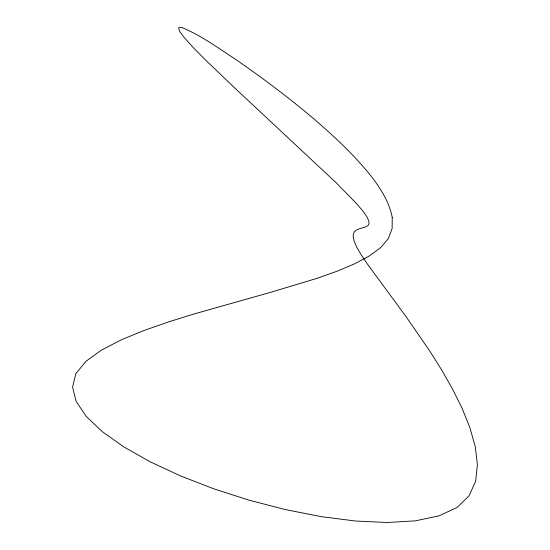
<?xml version="1.0" encoding="UTF-8"?>
<svg xmlns="http://www.w3.org/2000/svg" width="550" height="550" viewBox="0 0 550 550"><rect width="100%" height="100%" fill="white"/><g stroke="black" fill="none" stroke-linecap="round" stroke-linejoin="round"><path stroke-width="0.82" d="M392.239 217.525L392.123 228.511L388.321 238.569L380.572 247.686L369.208 256.039L354.64 263.808L337.253 271.15L317.398 278.211L271.707 292.016L194.542 313.816L168.657 321.874L143.88 330.536L121.089 339.934L101.331 350.192L85.807 361.419L75.831 373.711L72.586 387.111L76.141 401.418L86.171 416.357L102.245 431.626L123.791 446.882L150.109 461.752L180.379 475.853L213.661 488.778L248.93 500.129L285.065 509.52L320.932 516.594L355.369 521.008L387.234 522.5L415.449 520.836L439.031 515.845L457.098 507.444L469.129 495.701L475.64 481.202L477.414 464.619L475.234 446.559L469.872 427.584L462.034 408.169L452.368 388.726L441.457 369.607L429.825 351.093L406.168 316.8L367.283 263.869L361.116 254.698L356.854 247.363L354.31 241.643L353.217 237.284L353.32 234.059L354.399 231.749L356.221 230.154L358.552 229.061L366.204 226.744L368.053 225.528L369.036 223.671L368.796 220.873L366.939 216.844L363.062 211.255L356.723 203.761L335.844 182.449L235.971 89.155L205.377 59.861L193.504 47.836L184.738 38.198L179.609 31.371L178.551 27.72L181.899 27.5C201.492 35.599 218.666 48.414 236.363 59.861C263.374 78.499 289.575 98.312 314.621 119.515C335.844 137.885 356.51 157.142 373.684 179.431C381.982 190.96 389.634 203.363 392.239 217.525"/></g></svg>
